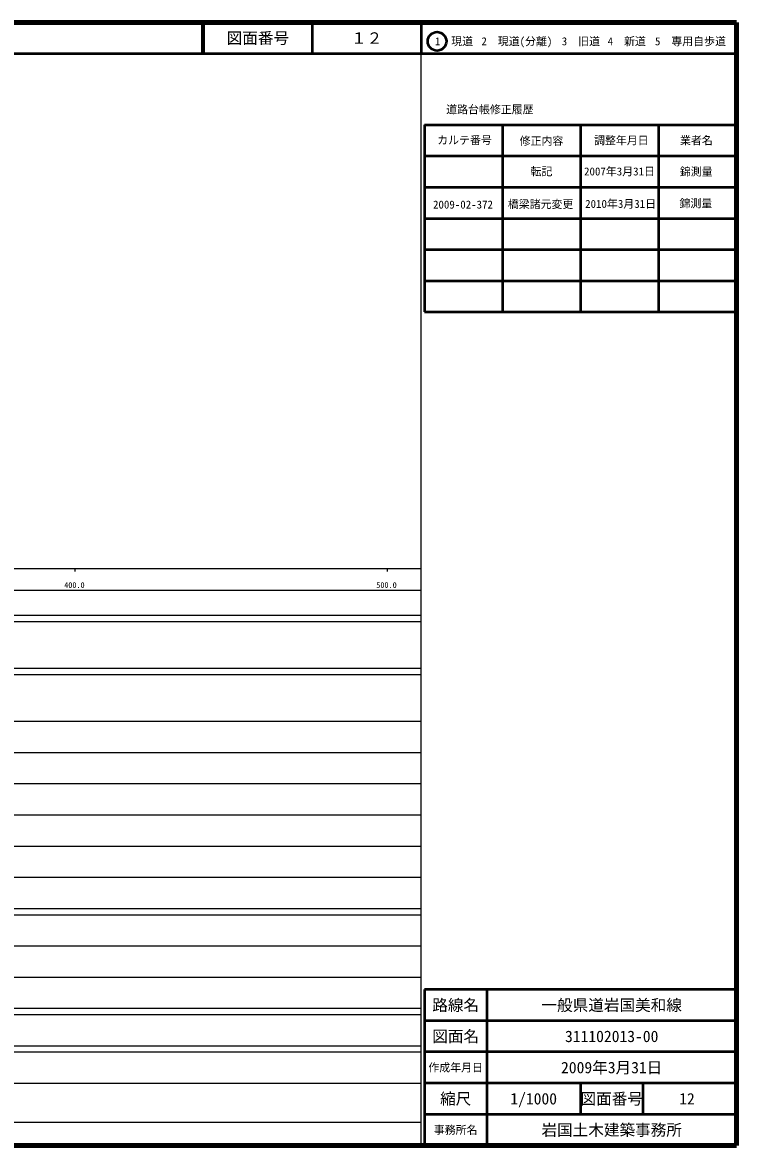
# Model space of a CAD drawing. Units: millimetres on the paper, enlarged 1000 times. Extents: x 34864 to 674864, y -75440 to 284560.
# Drawn here: x 446056 to 674864, y -75440 to 284560 of the extents above; entities that cross this region are included whole.
import ezdxf
from ezdxf.enums import TextEntityAlignment as Align

# ---------------------------------------------------------------- set-up
doc = ezdxf.new("R2010")
doc.units = ezdxf.units.MM
doc.header["$LTSCALE"] = 1000
for name, color, linetype, lineweight in [('M-TTL', 2, 'Continuous', 140), ('M-TTL-BAND', 7, 'Continuous', 25), ('M-TTL-FRAM', 2, 'Continuous', 50), ('M-TTL-LINE', 7, 'Continuous', 50)]:
    doc.layers.add(name, color=color, linetype=linetype, lineweight=lineweight)
doc.layers.add('M-TTL-TXT', color=7, linetype='Continuous')
doc.styles.add('ＭＳ ゴシック', font='')
doc.styles.get('ＭＳ ゴシック').set_extended_font_data('MS Gothic')

msp = doc.modelspace()

# ---------------------------------------------------------------- linework, layer by layer
at = {"layer": 'M-TTL'}
for p, q in [((674864, 284560), (34864, 284560)), ((674864, -75440), (674864, 284560)), ((34864, -75440), (674864, -75440))]:
    msp.add_line(p, q, dxfattribs=at)
at = {"layer": 'M-TTL-BAND'}
for p, q in [((573864, -75440), (573864, 274560)), ((34864, 109560), (573864, 109560)), ((462864, 109560), (462864, 108560)), ((562864, 109560), (562864, 108560)), ((62864, 102560), (573864, 102560)), ((34864, 94560), (573864, 94560)), ((34864, 92560), (573864, 92560)), ((34864, 77560), (573864, 77560)), ((34864, 75560), (573864, 75560)), ((34864, 60560), (573864, 60560)), ((40864, 50560), (573864, 50560)), ((46864, 40560), (573864, 40560)), ((40864, 30560), (573864, 30560)), ((46864, 20560), (573864, 20560)), ((40864, 10560), (573864, 10560)), ((34864, 560), (573864, 560)), ((34864, -1440), (573864, -1440)), ((43864, -11440), (573864, -11440)), ((34864, -21440), (573864, -21440)), ((34864, -31440), (573864, -31440)), ((34864, -33440), (573864, -33440)), ((34864, -43440), (573864, -43440)), ((34864, -45440), (573864, -45440)), ((34864, -55440), (573864, -55440)), ((62864, -67940), (573864, -67940))]:
    msp.add_line(p, q, dxfattribs=at)
at = {"layer": 'M-TTL-FRAM'}
for p, q in [((574864, 251757), (574864, 191757)), ((574864, 251757), (674864, 251757)), ((574864, 191757), (674864, 191757)), ((674864, -25440), (574864, -25440)), ((574864, -25440), (574864, -75440))]:
    msp.add_line(p, q, dxfattribs=at)
at = {"layer": 'M-TTL-LINE'}
for p, q in [((503610, 284560), (503610, 274560)), ((504110, 284560), (504110, 274560)), ((538860, 284560), (538860, 274560)), ((573864, 284560), (573864, 274560)), ((34864, 274560), (674864, 274560)), ((599864, 251757), (599864, 191757)), ((624864, 251757), (624864, 191757)), ((649864, 251757), (649864, 191757)), ((574864, 241757), (674864, 241757)), ((574864, 231757), (674864, 231757)), ((574864, 221757), (674864, 221757)), ((574864, 211757), (674864, 211757)), ((574864, 201757), (674864, 201757)), ((594864, -25440), (594864, -75440)), ((674864, -35440), (574864, -35440)), ((674864, -45440), (574864, -45440)), ((674864, -55440), (574864, -55440)), ((624864, -55440), (624864, -65440)), ((644864, -55440), (644864, -65440)), ((674864, -65440), (574864, -65440))]:
    msp.add_line(p, q, dxfattribs=at)
msp.add_circle((578895, 278518), 3000, dxfattribs=at)

# ---------------------------------------------------------------- texts
at = {"layer": 'M-TTL-BAND', "style": 'ＭＳ ゴシック'}
for s, p in [('400.0', (462708, 102755)), ('500.0', (562708, 102755))]:
    msp.add_text(s, height=1833, dxfattribs=at).set_placement(p, align=Align.BOTTOM_CENTER)
at = {"layer": 'M-TTL-TXT', "style": 'ＭＳ ゴシック'}
for s, height, p in [('図面番号', 3666, (521485, 279560)), ('１２', 3666, (556360, 279560)), ('1\u3000現道', 2566, (584312, 278518)), ('2\u3000現道(分離)', 2566, (604483, 278518)), ('3\u3000旧道', 2566, (624985, 278518)), ('4\u3000新道', 2566, (639688, 278518)), ('5\u3000専用自歩道', 2566, (660092, 278518)), ('道路台帳修正履歴', 2566, (595832, 256673)), ('カルテ番号', 2566, (587703, 246837)), ('調整年月日', 2566, (637953, 246757)), ('業者名', 2566, (661998, 246757)), ('修正内容', 2566, (612373, 246583)), ('転記', 2566, (612364, 236806)), ('2007年3月31日', 2566, (637364, 236806)), ('錦測量', 2566, (661941, 236749)), ('2009-02-372', 2566, (587212, 226181)), ('橋梁諸元変更', 2566, (612086, 226308)), ('2010年3月31日', 2566, (637717, 226408)), ('錦測量', 2566, (661846, 226575)), ('路線名', 3666, (584864, -30440)), ('路線名', 3666, (584864, -30440)), ('一般県道岩国美和線', 3666, (634864, -30440)), ('図面名', 3666, (584864, -40440)), ('図面名', 3666, (584864, -40440)), ('311102013-00', 3666, (634864, -40440)), ('作成年月日', 2566, (584864, -50440)), ('作成年月日', 2566, (584864, -50440)), ('2009年3月31日', 3666, (634864, -50440)), ('縮尺', 3666, (584864, -60440)), ('縮尺', 3666, (584864, -60440)), ('1/1000', 3666, (609864, -60440)), ('図面番号', 3666, (634864, -60440)), ('図面番号', 3666, (634864, -60440)), ('12', 3666, (658989, -60440)), ('岩国土木建築事務所', 3666, (634864, -70440)), ('事務所名', 2566, (584864, -70440)), ('事務所名', 2566, (584864, -70440))]:
    msp.add_text(s, height=height, dxfattribs=at).set_placement(p, align=Align.MIDDLE_CENTER)

doc.saveas('drawing.dxf')
